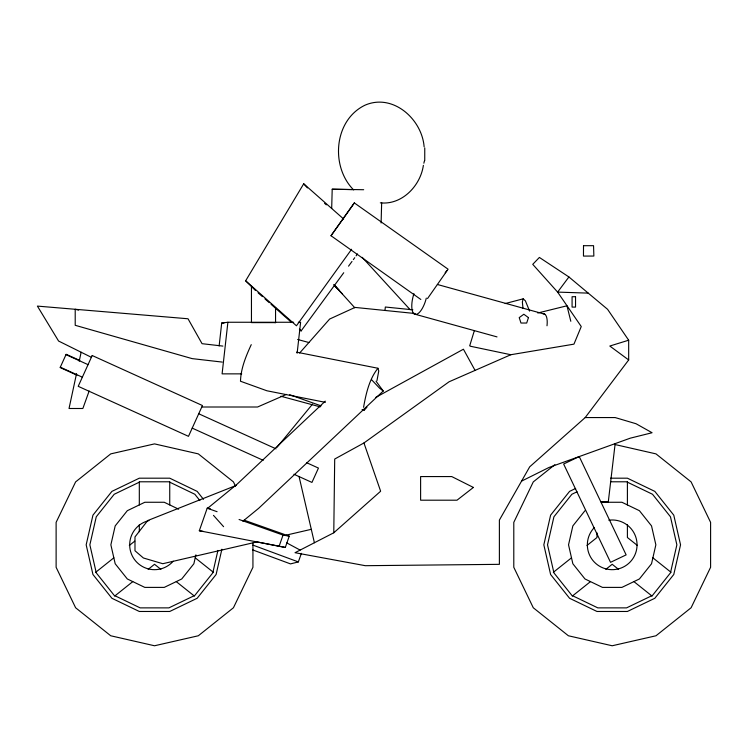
<?xml version="1.0" encoding="UTF-8"?>
<svg xmlns="http://www.w3.org/2000/svg" width="748" height="748" viewBox="0 0 748 748"><rect width="100%" height="100%" fill="white"/><g stroke="black" fill="none" stroke-linecap="round" stroke-linejoin="round"><path stroke-width="1.12" d="M424.742 160.67L424.761 147.898M333.776 532.791L334.702 459.038L363.939 442.966L449.09 381.779L510.828 354.73L573.95 344.145L581.252 326.539L557.625 292.103L532.744 264.343L539.383 257.434L568.91 276.956L607.563 309.289L628.675 340.209L628.675 359.956L585.198 417.562L529.696 466.827L499.384 520.084L499.384 564.338L365.323 565.694L295.03 552.707L333.776 532.791L380.639 491.221L363.939 442.966M331.682 208.505L332.206 189.216L363.687 189.721M381.106 222.979L381.658 202.558M384.986 310.457L385.332 307.017L412.868 309.812M219.136 345.959L221.707 323.024L227.888 322.257L293.684 322.266M227.888 322.257L222.1 373.86L241.726 373.86M297.134 353.234L300.612 322.276L298.302 322.266M363.565 407.295C365.978 393.831 369.269 378.993 377.964 368.259L378.75 371.017L376.973 380.639M615.155 443.629L608.302 501.796L600.812 501.796M76.539 373.617L69.031 408.492L82.869 408.492L89.152 390.998M79.204 361.237L81.139 352.233M195.901 554.857L193.863 563.768L181.745 578.961L164.242 587.395L144.813 587.395L127.31 578.961L115.192 563.768L110.872 544.825L115.192 525.891L127.31 510.697L144.813 502.263L164.242 502.263L178.66 509.21M217.911 550.444L212.797 572.884L194.845 595.389L168.917 607.872L140.138 607.872L114.21 595.389L96.268 572.884L89.863 544.825L96.268 516.775L114.21 494.269L140.138 481.787L168.917 481.787L194.845 494.269L199.875 500.571M221.885 549.219L216.116 574.492L197.154 598.278L169.74 611.471L139.315 611.471L111.91 598.278L92.939 574.492L86.17 544.825L92.939 515.166L111.91 491.38L139.315 478.187L169.74 478.187L197.154 491.38L203.475 499.309M423.377 165.336C420.498 185.775 401.966 205.223 380.321 202.839M423.864 163.223L424.35 161.119M469.725 345.744L474.326 330.709M244.185 520.187L289.252 536.166L285.306 547.442L199.314 530.743L207.205 508.201L210.31 508.743M279.088 546.358L283.034 535.082L289.252 536.166M252.618 549.874L290.486 563.899L298.34 561.926L301.407 553.333M251.253 344.65C245.961 356.132 240.837 368.474 240.491 381.237L266.905 390.774L325.371 402.34M420.825 299.471L331.018 235.742L354.29 202.895L448.089 269.196L427.538 298.564M354.496 202.783L331.018 235.742M255.489 290.505L245.643 280.809L303.716 183.793L343.631 219.005M529.612 311.121L525.386 300.836L523.189 298.826L522.366 301.986L523.002 308.428M366.959 407.211L364.351 410.054L362.06 409.595M351.625 249.252L296.451 325.782L245.643 280.809M299.406 329.382L301.126 330.906L343.734 272.73M348.549 266.166L351.981 261.473M353.355 259.603L354.73 257.723M356.104 255.844L357.479 253.965M568.91 276.956L557.625 292.103L588.237 293.123M445.163 272.786L446.874 270.533M584.973 510.697L572.856 525.891L568.536 544.825L572.856 563.768L584.973 578.961L602.477 587.395L621.906 587.395L639.418 578.961L651.527 563.768L655.856 544.825L651.527 525.891L639.418 510.697L621.906 502.263L602.477 502.263M276.984 447.313L312.561 404.088M299.63 353.019L329.644 319.041L355.029 307.419L415.093 313.515M325.277 401.143L237.172 484.106L208.196 507.827L208.346 508.462M376.066 381.237L383.228 391.017L258.705 508.275L242.894 521.216M95.669 572.314L113.855 557.812M129.311 545.479L134.771 541.131M114.631 596.109L132.761 581.645M148.179 569.35L154.527 564.282L160.876 569.35M554.894 464.658L533.277 481.899L513.792 522.366L513.792 567.293L533.277 607.759L568.396 635.772L612.191 645.767L655.987 635.772L691.105 607.759L710.6 567.293L710.6 522.366L691.105 481.899L655.987 453.886L614.445 444.406M553.333 572.314L571.519 557.812M586.984 545.479L596.979 537.503L596.979 532.847M572.295 596.109L590.434 581.645M605.843 569.35L612.191 564.282L618.54 569.35M375.561 397.506L463.423 349.213L475.064 370.391M521.552 481.132L548.939 467.491L630.284 438.169L652.088 432.737L636.052 423.742L615.155 417.562L585.198 417.562M575.661 488.453L569.574 491.38L550.603 515.166L543.833 544.825L550.603 574.492L569.574 598.278L596.979 611.471L627.404 611.471L654.818 598.278L673.78 574.492L680.549 544.825L673.78 515.166L654.818 491.38L627.404 478.187L610.508 478.187M577.063 491.773L571.874 494.269L553.931 516.775L547.527 544.825L553.931 572.884L571.874 595.389L597.802 607.872L626.581 607.872L652.518 595.389L670.46 572.884L676.865 544.825L670.46 516.775L652.518 494.269L626.581 481.787L610.471 481.787M286.456 394.392L257.574 407.006L201.96 407.006M236.274 485.396L147.739 520.533L134.986 536.914L134.986 550.752L143.392 557.989L162.793 563.712L256.882 541.926M628.675 340.209L609.807 346.034L628.675 359.956M505.162 303.566L523.189 298.826M537.803 313.01L566.975 305.792L570.808 321.285M286.353 535.101L311.29 529.322M342.238 293.758L334.16 285.166M251.45 286.437L251.459 322.612L275.554 322.612L275.554 307.447M274.909 322.631L275.554 322.612M221.707 323.024L224.017 323.024M352.645 189.609L332.206 189.216M222.876 346.09L202.054 343.687L188.019 318.77L37.4 306.1L58.578 341.032L91.48 357.366M222.268 362.088L192.133 358.619L75.211 325.305L75.211 309.279L78.596 310.111M199.314 530.743L203.456 531.463M256.816 541.861L285.306 547.442M296.563 352.158L377.964 368.259M470.193 346.193L510.828 354.73M297.629 339.47L308.887 342.519M280.827 396.234L320.209 406.875M437.384 284.483L544.759 314.197M414.233 314.001L497.009 336.899M383.228 391.017L379.479 388.072L371.625 379.778M208.196 507.827L208.776 508.014M289.691 394.701L321.098 405.874M207.205 508.201L217.088 511.707M239.07 519.495L283.034 535.082M252.889 545.096L298.34 561.926M198.725 413.766L276.068 448.856M306.792 462.788L318.452 468.08L311.944 482.423L293.927 474.251M79.812 360.471L66.161 354.281L60.139 367.558L76.941 375.178M65.992 354.646L88.049 364.65M60.308 367.184L82.355 377.188M192.217 428.118L263.203 460.319M286.755 542.898L300.116 550.079M637.408 545.479L627.404 537.503L627.404 524.713M652.864 557.812L671.059 572.314M633.958 581.645L652.097 596.109M195.2 557.812L213.386 572.314M176.294 581.645L194.433 596.109M324.585 203.325L326.324 204.858M258.069 292.795L262.38 296.601M264.96 298.891L269.261 302.697M270.991 304.23L291.655 322.519M223.605 526.695L213.47 515.353M363.706 409.362L364.351 410.054M334.58 285.371L339.246 290.402M333.776 284.539L354.823 307.793M362.219 257.349L410.231 309.766M303.716 183.793L307.465 187.907M299.574 329.195L301.126 330.906M353.692 189.983C330.27 166.589 333.842 120.185 365.005 105.188C392.868 93.042 421.984 119.091 424.125 146.823M235.442 486.05L233.441 481.899L198.323 453.886L154.527 443.891L110.732 453.886L75.613 481.899L56.119 522.366L56.119 567.293L75.613 607.759L110.732 635.772L154.527 645.767L198.323 635.772L233.441 607.759L252.936 567.293L252.936 543.104M299.041 476.448L314.403 542.749M627.404 481.675L627.404 504.937M169.74 481.675L169.74 504.937M139.315 481.675L139.315 504.937M139.315 524.713L139.315 531.688M426.313 298.125A17.447 6.592 -74.5 0 1 414.822 314.3A17.447 6.592 -74.5 0 1 413.943 293.665M543.095 313.749A17.447 6.592 -74.5 0 1 547.003 325.782M173.227 561.196A24.852 24.852 0 0 1 133.191 557.569A24.852 24.852 0 0 1 149.002 520.599M608.825 520.206A24.852 24.852 0 0 1 636.716 548.882A24.852 24.852 0 0 1 601.074 567.049A24.852 24.852 0 0 1 594.258 527.63M583.515 245.709L583.468 256.087L593.856 256.05L593.557 245.681L583.515 245.709M528.453 317.61L526.685 323.033L520.982 323.033L519.215 317.61L523.834 314.254L528.453 317.61M92.191 355.524L78.213 386.323L188.487 436.336L202.456 405.538L92.191 355.524M473.391 487.444L457.009 500.197L420.61 500.197L420.61 476.57L451.745 476.57L473.391 487.444M579.242 456.57L563.627 464.012L610.527 562.328L626.132 554.885L579.242 456.57M575.539 296.713L572.08 296.713L572.08 307.091L575.539 307.091L575.539 296.713"/></g></svg>
